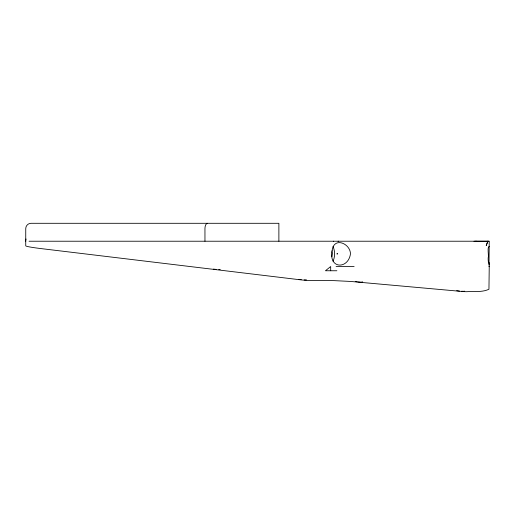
<?xml version="1.0" encoding="UTF-8"?>
<svg xmlns="http://www.w3.org/2000/svg" width="515" height="515" viewBox="0 0 515 515"><rect width="100%" height="100%" fill="white"/><g stroke="black" fill="none" stroke-linecap="round" stroke-linejoin="round"><path stroke-width="0.77" d="M25.75 241.226L25.75 239.275M488.999 264.993L489.237 241.226L29.059 241.226M331.898 256.721L332.31 253.882L332.021 251.52M476.51 241.252L476.169 241.226M333.031 261.176C335.13 256.682 335.13 251.088 333.031 246.588M475.545 241.226L473.955 241.252M333.353 241.252L333.707 241.252M355.234 281.435L357.404 281.879M220.214 269.603L218.727 269.59M338.098 241.252L338.606 241.226M488.857 241.226L475.339 241.226M336.083 266.538L354.133 266.538M488.857 266.538L489.237 266.538L488.947 289.25C482.117 292.514 473.987 291.175 466.622 291.702A6.335 0.328 5.2 0 1 461.054 291.374L350.361 281.428L334.113 280.636L308.549 280.418A6.386 0.328 5.2 0 1 305.916 280.315L304.449 280.205A6.219 0.322 5.2 0 1 300 279.767L41.573 248.661A31.853 1.648 5.2 0 1 25.731 245.803L25.75 228.57C25.718 225.75 28.203 223.265 31.022 223.298L278.879 223.298L278.879 241.226M336.881 270.755L325.454 270.755L330.675 266.538L330.694 270.755M362.618 282.291L358.286 281.975M304.146 279.922L306.444 279.883M461.446 291.245L464.73 291.329L464.33 291.194M216.107 269.403L213.397 269.107M459.47 291.065L456.676 290.692M301.281 279.677L298.97 279.388M361.994 281.924L362.65 282.02M489.237 246.35C486.9 246.563 489.05 256.122 488.181 257.906C488.091 258.858 488.239 264.948 489.211 262.676L489.237 266.538M204.964 241.226L204.951 228.57A5.272 2.614 -90 0 1 207.571 223.298M25.724 239.275A21.044 1.088 5.2 0 1 26.143 239.095M487.879 241.226L486.257 245.449L487.879 241.226M332.149 250.296C328.345 269.281 348.249 269.435 350.47 253.882C350.38 243.653 334.093 236.417 332.149 250.296M337.576 253.824L337.01 253.882L337.576 253.824"/></g></svg>
